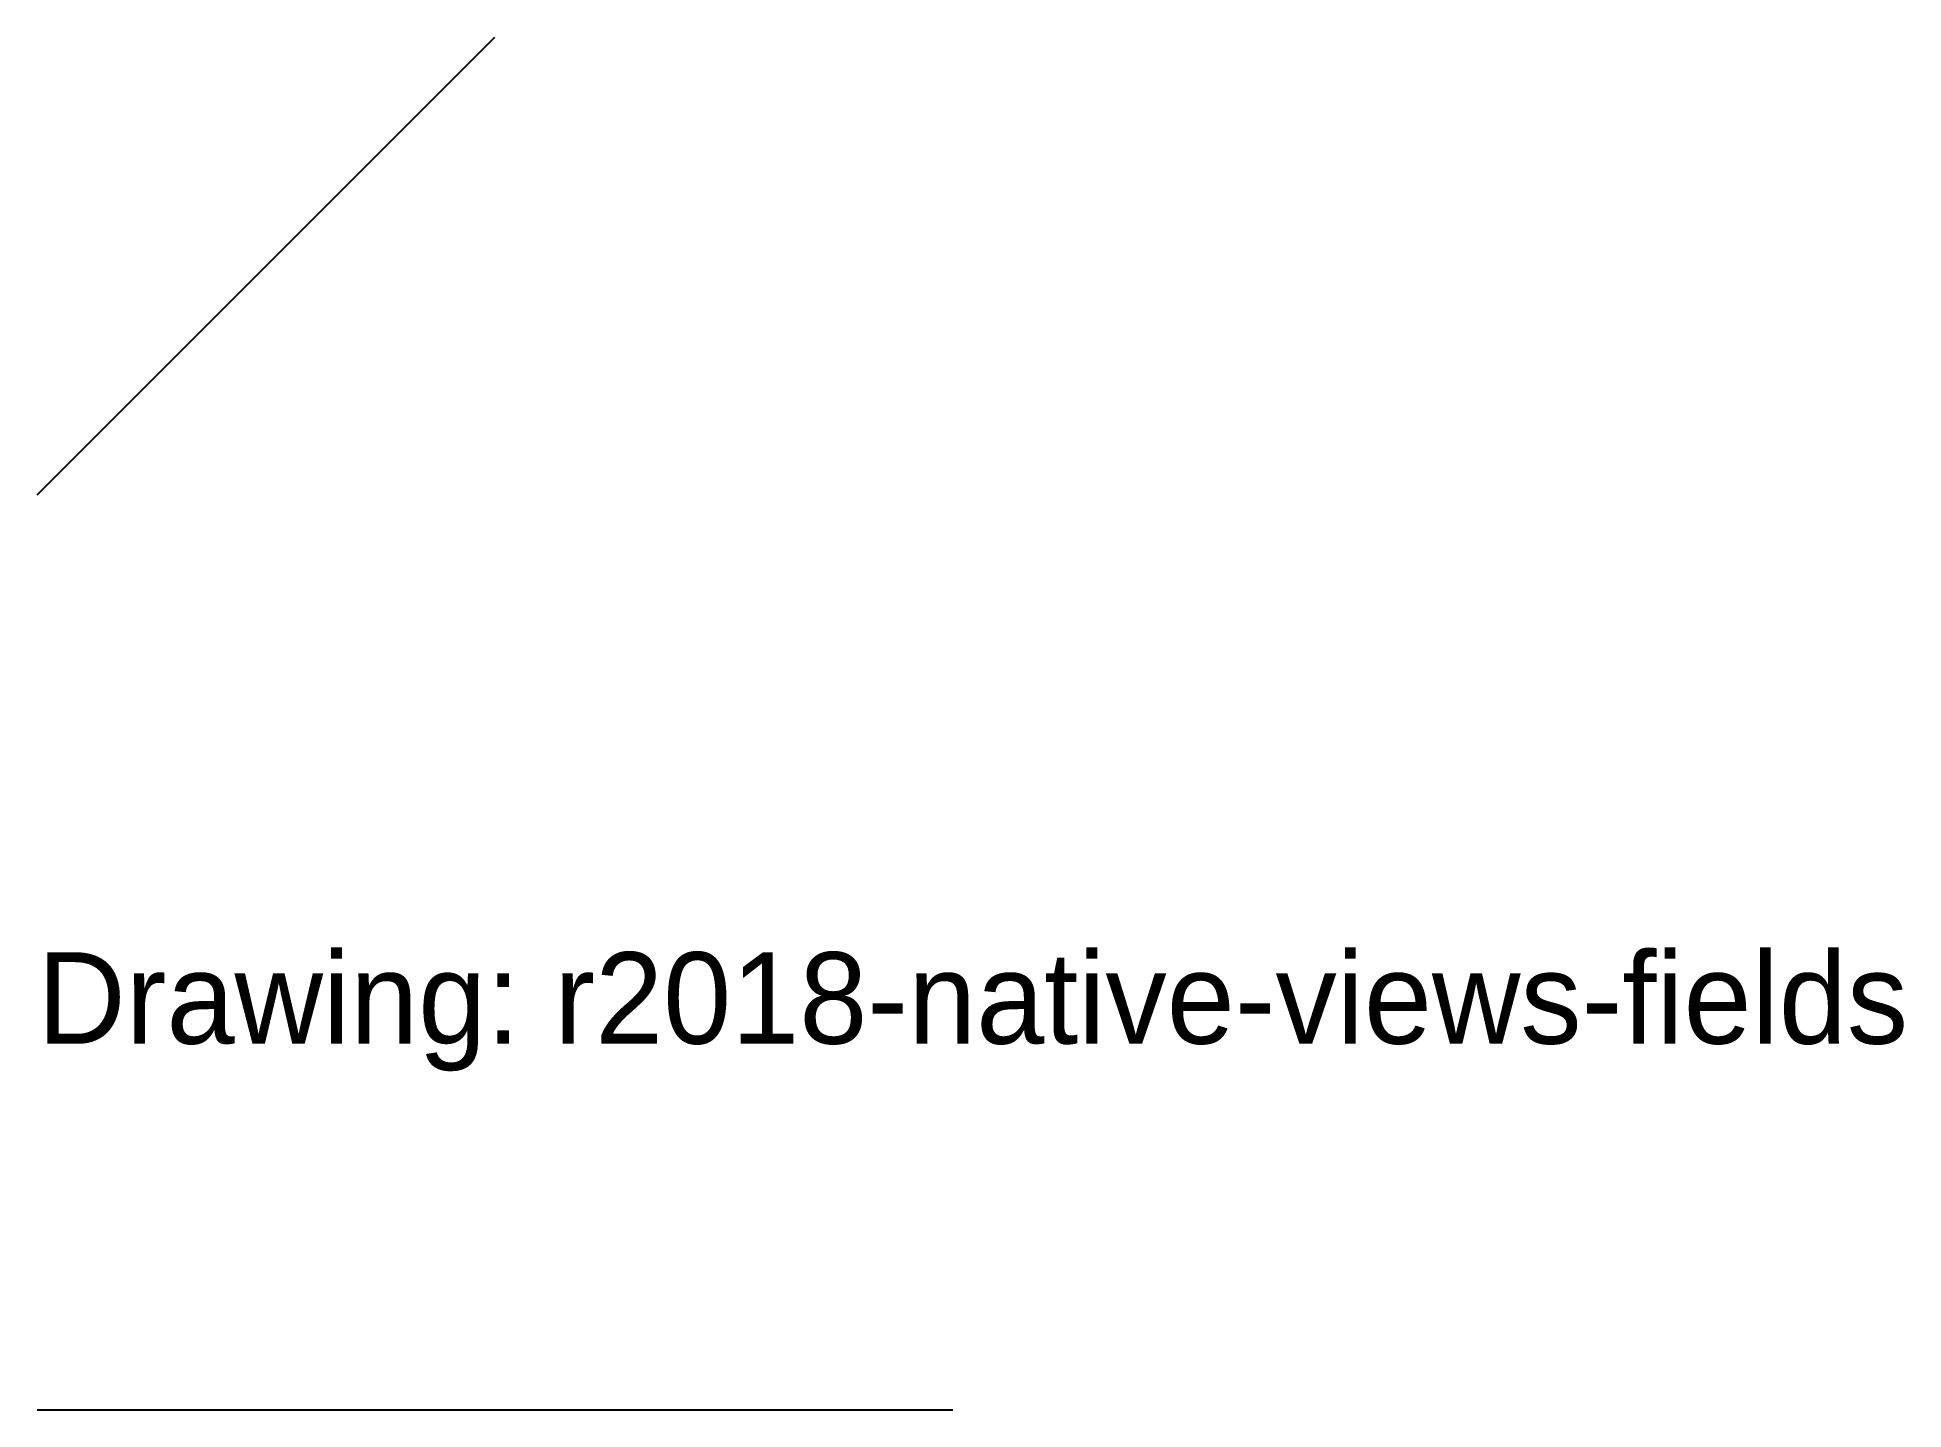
# Model space of a CAD drawing. Header units: inches. Extents: x 100 to 120.4, y 200 to 215.
import ezdxf

# ---------------------------------------------------------------- set-up
doc = ezdxf.new("R2010")
doc.units = ezdxf.units.IN
doc.header["$MEASUREMENT"] = 0
doc.layers.get('0').update_dxf_attribs({"lineweight": 25})

msp = doc.modelspace()

# ---------------------------------------------------------------- linework, layer by layer
for p, q in [((100, 210), (105, 215)), ((100, 200), (110, 200))]:
    msp.add_line(p, q)

# ---------------------------------------------------------------- texts
at = {"insert": (100, 205), "char_height": 1, "width": 30, "attachment_point": 1}
msp.add_mtext('Drawing: r2018-native-views-fields', dxfattribs=at)

doc.saveas('drawing.dxf')
